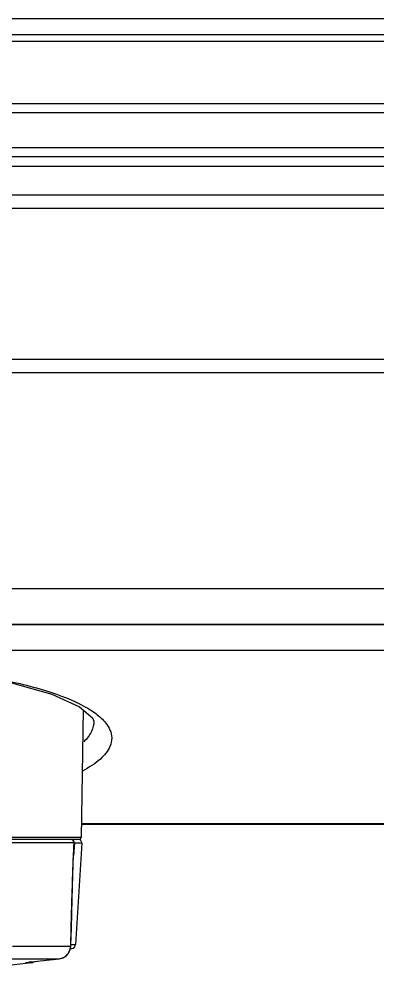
# Model space of a CAD drawing. Header units: millimetres. Extents: x -1686 to 4120, y -1850 to 2563.
# Drawn here: x 315.5 to 355.7, y -1827.8 to -1721.4 of the extents above; entities that cross this region are included whole.
import ezdxf

# ---------------------------------------------------------------- set-up
doc = ezdxf.new("R2010")
doc.units = ezdxf.units.MM
doc.header["$LTSCALE"] = 65.395
doc.layers.get('0').update_dxf_attribs({"linetype": 'CONTINUOUS'})
doc.layers.add('GEOM', color=7, linetype='CONTINUOUS')

msp = doc.modelspace()

# ---------------------------------------------------------------- linework, layer by layer
at = {"linetype": 'Continuous'}
for p, q in [((62.98, -1723.84), (787.78, -1723.84)), ((47.69, -1741.1), (805.88, -1741.1)), ((47.78, -1742.6), (805.78, -1742.6)), ((47.78, -1759.6), (805.78, -1759.6)), ((47.78, -1761.1), (805.78, -1761.1)), ((805.28, -1785.4), (48.28, -1785.4)), ((805.28, -1789.4), (48.28, -1789.4))]:
    msp.add_line(p, q, dxfattribs=at)
at = {"layer": 'GEOM', "linetype": 'Continuous'}
for p, q in [((853.88, -1721.35), (35.08, -1721.35)), ((853.88, -1723.15), (35.08, -1723.15)), ((102.53, -1730.85), (768.32, -1730.85)), ((102.53, -1731.85), (768.32, -1731.85)), ((768.32, -1735.85), (102.53, -1735.85)), ((768.32, -1736.85), (102.53, -1736.85)), ((768.32, -1737.95), (102.53, -1737.95)), ((806.39, -1789.44), (47.17, -1789.44)), ((729.38, -1792.31), (121.38, -1792.31)), ((322.67, -1799), (322.46, -1813.35)), ((398.27, -1811.89), (322.48, -1811.89)), ((398.27, -1811.79), (322.49, -1811.79)), ((322.26, -1813.55), (296.83, -1813.55)), ((322.46, -1813.35), (296.84, -1813.35)), ((321.67, -1813.96), (314.42, -1813.96)), ((321.7, -1813.97), (321.61, -1815.42)), ((322.53, -1813.97), (321.7, -1813.97)), ((322.53, -1813.97), (321.83, -1825.36)), ((321.31, -1825.39), (321.36, -1823.54)), ((321.3, -1825.37), (321.31, -1825.37)), ((321.31, -1825.36), (321.83, -1825.36)), ((321.31, -1825.53), (321.31, -1825.39)), ((314.73, -1825.54), (321.29, -1825.54)), ((320.86, -1826.56), (320.99, -1826.4)), ((321.42, -1825.82), (321.25, -1825.85)), ((321.26, -1825.82), (321.42, -1825.82)), ((321.29, -1825.54), (321.31, -1825.57)), ((321.31, -1825.57), (321.31, -1825.53)), ((316.84, -1827.44), (313.68, -1827.79)), ((313.86, -1826.98), (320, -1826.98)), ((316.84, -1827.44), (316.22, -1827.44)), ((316.29, -1827.42), (316.28, -1827.42)), ((316.29, -1827.42), (316.3, -1827.41)), ((316.5, -1827.38), (316.59, -1827.37)), ((316.51, -1827.38), (316.53, -1827.38)), ((316.51, -1827.38), (316.52, -1827.38)), ((316.59, -1827.37), (316.83, -1827.34)), ((316.83, -1827.34), (317.87, -1827.22)), ((316.93, -1827.33), (317.87, -1827.22)), ((316.93, -1827.33), (316.93, -1827.33)), ((317.87, -1827.22), (320.01, -1826.98)), ((317.87, -1827.22), (320, -1826.98)), ((317.87, -1827.22), (317.87, -1827.22)), ((320, -1826.98), (320.01, -1826.98)), ((320.46, -1826.83), (320.64, -1826.74)), ((320.64, -1826.74), (320.86, -1826.56)), ((320.84, -1826.57), (320.86, -1826.56))]:
    msp.add_line(p, q, dxfattribs=at)
for points in [[(297.12, -1794.09), (302.32, -1794.29), (308.91, -1794.94), (314.64, -1795.96), (319.18, -1797.25), (322.28, -1798.67), (323.73, -1799.88), (323.9, -1800.27)], [(321.36, -1823.54), (321.41, -1821.83), (321.45, -1820.3), (321.49, -1818.92), (321.53, -1817.63), (321.57, -1816.41), (321.62, -1815.22), (321.67, -1814.33)], [(320.99, -1826.4), (321.17, -1826.11), (321.27, -1825.79), (321.31, -1825.57)], [(321.09, -1826.25), (321.17, -1826.1), (321.22, -1825.94)], [(316.28, -1827.42), (316.28, -1827.42), (316.29, -1827.42), (316.32, -1827.41), (316.37, -1827.4)], [(316.37, -1827.4), (316.43, -1827.39), (316.5, -1827.38)], [(320.01, -1826.98), (320.27, -1826.92), (320.64, -1826.74)]]:
    msp.add_lwpolyline(points, dxfattribs=at)
for centre, radius, start, end in [((321.29, -1813.92), 0.369, 86.1248, 89.9928), ((322.13, -1813.95), 0.4, 356.5, 90), ((322.26, -1813.35), 0.2, 270, 359.16), ((369, -1817.05), 47.41, 176.2749, 176.6463), ((317.51, -1825.28), 3.78, 357.3126, 358.5793), ((321.33, -1825.33), 0.5, 280.5, 356.5), ((316.25, -1825.21), 5.05, 356.2715, 357.2923), ((319.79, -1825.47), 1.5, 356.4607, 357.2024), ((316.17, -1826.97), 0.476, 276.582, 289.1746), ((318.77, -1844.04), 16.81, 97.037, 97.662), ((319.76, -1851.94), 24.78, 96.5501, 97.0694), ((316.78, -1826.94), 0.5, 276.339, 312.3729), ((319.84, -1825.6), 1.38, 276.6125, 289.0187), ((319.84, -1825.59), 1.4, 289.0707, 302.796), ((319.82, -1825.56), 1.43, 302.8366, 315.3918), ((319.78, -1825.52), 1.49, 315.3886, 316.0392)]:
    msp.add_arc(centre, radius, start, end, dxfattribs=at)
for points, knots in [([(297.13, -1794.02), (302.28, -1794.1), (309.54, -1794.65), (318.13, -1796.6), (321.57, -1797.9), (322.95, -1798.68)], [0, 0, 0, 0, 0.585386, 0.820752, 1, 1, 1, 1]), ([(322.95, -1798.68), (323.12, -1798.77), (323.74, -1799.14), (324.33, -1799.57), (324.71, -1799.93)], [0, 0, 0, 0, 0.275861, 1, 1, 1, 1]), ([(323.9, -1800.25), (323.9, -1800.65), (323.67, -1801.54), (323.1, -1802.24), (322.76, -1802.58)], [0, 0, 0, 0, 0.455802, 1, 1, 1, 1]), ([(324.71, -1799.93), (324.9, -1800.1), (325.48, -1800.71), (325.89, -1801.55), (325.9, -1802.15)], [0, 0, 0, 0, 0.292713, 1, 1, 1, 1]), ([(325.9, -1802.15), (325.9, -1802.47), (325.69, -1803.4), (324.52, -1804.75), (323.33, -1805.49), (322.62, -1805.87)], [0, 0, 0, 0, 0.189451, 0.533695, 1, 1, 1, 1]), ([(321.7, -1813.97), (321.7, -1813.92), (321.69, -1813.81), (321.6, -1813.67), (321.47, -1813.57), (321.37, -1813.55), (321.31, -1813.55)], [0, 0, 0, 0, 0.253542, 0.505147, 0.753699, 1, 1, 1, 1]), ([(321.67, -1813.96), (321.68, -1813.86), (321.6, -1813.65), (321.41, -1813.56), (321.31, -1813.55)], [0, 0, 0, 0, 0.505498, 1, 1, 1, 1]), ([(321.69, -1813.97), (321.69, -1813.89), (321.65, -1813.73), (321.52, -1813.62), (321.45, -1813.58)], [0, 0, 0, 0, 0.500361, 1, 1, 1, 1]), ([(321.3, -1825.37), (321.32, -1824.46), (321.36, -1822.65), (321.44, -1819.93), (321.51, -1817.67), (321.58, -1815.86), (321.62, -1814.96), (321.64, -1814.51)], [0, 0, 0, 0, 0.250267, 0.500475, 0.750542, 0.875438, 1, 1, 1, 1]), ([(321.69, -1813.97), (321.69, -1813.97), (321.68, -1813.97), (321.68, -1813.96), (321.67, -1813.96)], [0, 0, 0, 0, 0.202387, 1, 1, 1, 1]), ([(321.7, -1813.97), (321.7, -1813.97), (321.69, -1813.97), (321.69, -1813.97), (321.69, -1813.97)], [0, 0, 0, 0, 0.358439, 1, 1, 1, 1]), ([(320.85, -1826.55), (320.98, -1826.42), (321.18, -1826.11), (321.27, -1825.75), (321.29, -1825.56)], [0, 0, 0, 0, 0.498777, 1, 1, 1, 1]), ([(316.22, -1827.44), (316.22, -1827.44), (316.21, -1827.44), (316.2, -1827.44), (316.2, -1827.44), (316.2, -1827.43), (316.2, -1827.43), (316.21, -1827.43), (316.23, -1827.43), (316.28, -1827.42), (316.32, -1827.41), (316.34, -1827.41)], [0, 0, 0, 0, 0.102849, 0.153298, 0.161661, 0.174072, 0.198759, 0.236511, 0.35136, 0.518054, 1, 1, 1, 1]), ([(316.34, -1827.41), (316.36, -1827.4), (316.41, -1827.4), (316.47, -1827.39), (316.51, -1827.38)], [0, 0, 0, 0, 0.219655, 1, 1, 1, 1])]:
    msp.add_open_spline(points, degree=3, knots=knots, dxfattribs=at)
for points in [[(321.45, -1813.58), (321.4, -1813.56), (321.34, -1813.55), (321.29, -1813.55)], [(321.64, -1814.51), (321.65, -1814.32), (321.66, -1814.14), (321.67, -1813.96)]]:
    msp.add_open_spline(points, degree=3, dxfattribs=at)

doc.saveas('drawing.dxf')
